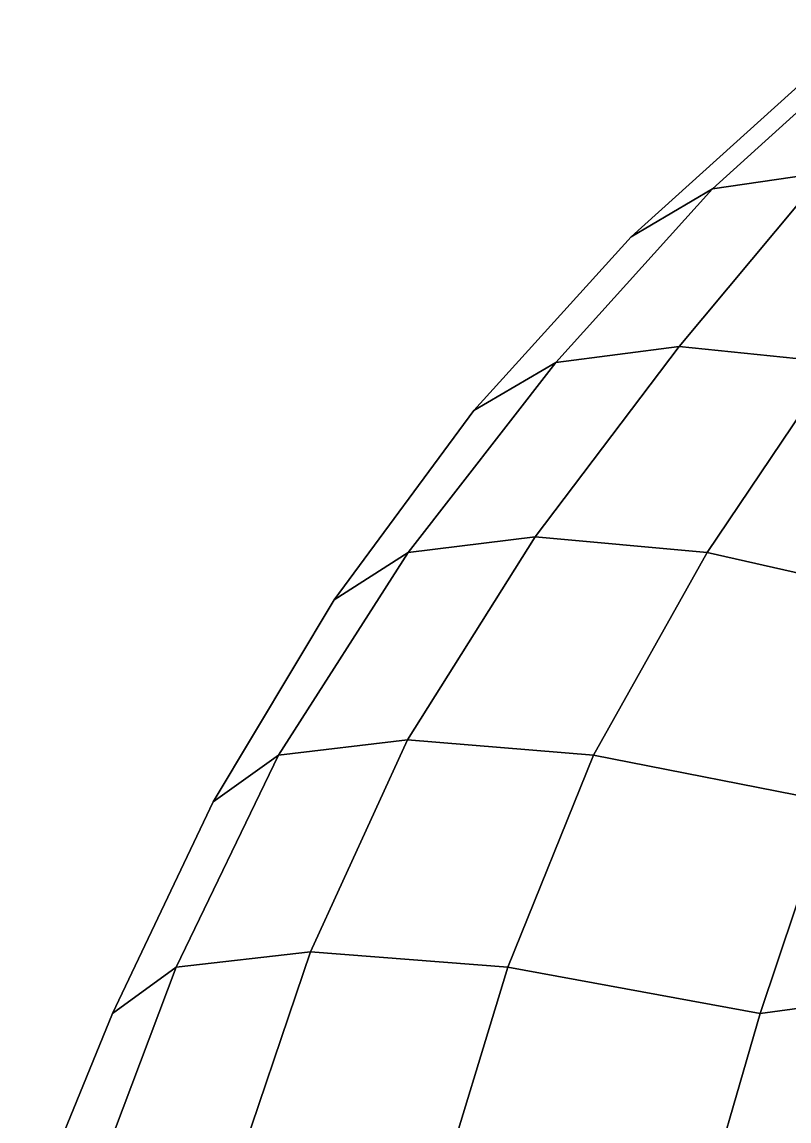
# Model space of a CAD drawing. Header units: metres. Extents: x -101 to 101, y 6 to 129.
# Drawn here: x -96.18 to -64.12, y 62.77 to 108.69 of the extents above; entities that cross this region are included whole.
import ezdxf

# ---------------------------------------------------------------- set-up
doc = ezdxf.new("R2010")
doc.units = ezdxf.units.M

msp = doc.modelspace()

# ---------------------------------------------------------------- linework, layer by layer
at = {"layer": 'layer1', "color": 1}
for points in [[(-56.12992, 108.68871, 23.24977), (-60.28256, 108.08267, 11.82482), (-67.31575, 101.7218, 13.0348), (-62.63633, 102.39392, 25.94481)], [(-60.28256, 108.08266, -11.82483), (-56.12992, 108.68871, -23.24978), (-62.63633, 102.39392, -25.94482), (-67.31575, 101.7218, -13.03481)], [(-60.28256, 108.08267, 11.82482), (-63.44139, 106.26453), (-70.71068, 99.70544), (-67.31575, 101.7218, 13.0348)], [(-63.44139, 106.26453), (-60.28256, 108.08266, -11.82483), (-67.31575, 101.7218, -13.03481), (-70.71068, 99.70544)], [(-62.63633, 102.39392, 25.94481), (-67.31575, 101.7218, 13.0348), (-73.8604, 94.45861, 14.09584), (-68.71402, 95.12598, 28.46228)], [(-67.31575, 101.7218, -13.03481), (-62.63633, 102.39392, -25.94482), (-68.71403, 95.12598, -28.46228), (-73.8604, 94.45862, -14.09584)], [(-62.63633, 102.39392, -25.94482), (-56.81642, 101.7218, -38.38242), (-62.19445, 94.45861, -42.25992), (-68.71403, 95.12598, -28.46228)], [(-56.81642, 101.7218, 38.38242), (-62.63633, 102.39392, 25.94481), (-68.71402, 95.12598, 28.46228), (-62.19445, 94.45862, 42.25992)], [(-67.31575, 101.7218, 13.0348), (-70.71068, 99.70544), (-77.28591, 92.4565), (-73.8604, 94.45861, 14.09584)], [(-70.71068, 99.70544), (-67.31575, 101.7218, -13.03481), (-73.8604, 94.45862, -14.09584), (-77.28591, 92.4565)], [(-68.71402, 95.12598, 28.46228), (-73.8604, 94.45861, 14.09584), (-80.03452, 86.51891, 15.47789), (-74.72855, 87.17583, 30.95358)], [(-73.8604, 94.45862, -14.09584), (-68.71403, 95.12598, -28.46228), (-74.72855, 87.17583, -30.95358), (-80.03452, 86.51891, -15.4779)], [(-62.19445, 94.45862, 42.25992), (-68.71402, 95.12598, 28.46228), (-74.72855, 87.17583, 30.95358), (-67.53748, 86.51891, 45.64843)], [(-68.71403, 95.12598, -28.46228), (-62.19445, 94.45861, -42.25992), (-67.53748, 86.51891, -45.64843), (-74.72855, 87.17583, -30.95358)], [(-77.28591, 92.4565), (-73.8604, 94.45862, -14.09584), (-80.03452, 86.51891, -15.4779), (-83.13286, 84.54813)], [(-73.8604, 94.45861, 14.09584), (-77.28591, 92.4565), (-83.13286, 84.54813), (-80.03452, 86.51891, 15.47789)], [(-54.64939, 92.4565, 54.64938), (-62.19445, 94.45862, 42.25992), (-67.53748, 86.51891, 45.64843), (-58.78381, 84.54813, 58.78381)], [(-62.19445, 94.45861, -42.25992), (-54.64939, 92.4565, -54.64939), (-58.78381, 84.54813, -58.78381), (-67.53748, 86.51891, -45.64843)], [(-80.03452, 86.51891, -15.4779), (-74.72855, 87.17583, -30.95358), (-80.06727, 78.69375, -33.16495), (-85.45311, 78.04726, -16.77247)], [(-74.72855, 87.17583, 30.95358), (-80.03452, 86.51891, 15.47789), (-85.4531, 78.04726, 16.77247), (-80.06726, 78.69375, 33.16495)], [(-74.72855, 87.17583, -30.95358), (-67.53748, 86.51891, -45.64843), (-72.28439, 78.04727, -48.56454), (-80.06727, 78.69375, -33.16495)], [(-67.53748, 86.51891, 45.64843), (-74.72855, 87.17583, 30.95358), (-80.06726, 78.69375, 33.16495), (-72.2844, 78.04726, 48.56454)], [(-80.03452, 86.51891, 15.47789), (-83.13286, 84.54813), (-88.18804, 76.10783), (-85.4531, 78.04726, 16.77247)], [(-83.13286, 84.54813), (-80.03452, 86.51891, -15.4779), (-85.45311, 78.04726, -16.77247), (-88.18804, 76.10783)], [(-58.78381, 84.54813, 58.78381), (-67.53748, 86.51891, 45.64843), (-72.2844, 78.04726, 48.56454), (-62.35836, 76.10783, 62.35836)], [(-67.53748, 86.51891, -45.64843), (-58.78381, 84.54813, -58.78381), (-62.35836, 76.10783, -62.35836), (-72.28439, 78.04727, -48.56454)], [(-85.45311, 78.04726, -16.77247), (-80.06727, 78.69375, -33.16495), (-84.11749, 69.83003, -34.84261), (-89.73115, 69.1883, -17.57107)], [(-80.06726, 78.69375, 33.16495), (-85.4531, 78.04726, 16.77247), (-89.73114, 69.1883, 17.57107), (-84.11749, 69.83003, 34.84261)], [(-72.2844, 78.04726, 48.56454), (-80.06726, 78.69375, 33.16495), (-84.11749, 69.83003, 34.84261), (-75.87412, 69.1883, 51.02488)], [(-80.06727, 78.69375, -33.16495), (-72.28439, 78.04727, -48.56454), (-75.87412, 69.1883, -51.02488), (-84.11749, 69.83003, -34.84261)], [(-85.4531, 78.04726, 16.77247), (-88.18804, 76.10783), (-92.38795, 67.26311), (-89.73114, 69.1883, 17.57107)], [(-88.18804, 76.10783), (-85.45311, 78.04726, -16.77247), (-89.73115, 69.1883, -17.57107), (-92.38795, 67.26311)], [(-72.28439, 78.04727, -48.56454), (-62.35836, 76.10783, -62.35836), (-65.32815, 67.26311, -65.32815), (-75.87412, 69.1883, -51.02488)], [(-62.35836, 76.10783, 62.35836), (-72.2844, 78.04726, 48.56454), (-75.87412, 69.1883, 51.02488), (-65.32815, 67.26311, 65.32815)], [(-48.56454, 78.04726, 72.28439), (-62.35836, 76.10783, 62.35836), (-65.32815, 67.26311, 65.32815), (-51.02488, 69.1883, 75.87412)], [(-62.35836, 76.10783, -62.35836), (-48.56454, 78.04726, -72.2844), (-51.02488, 69.1883, -75.87412), (-65.32815, 67.26311, -65.32815)], [(-84.11749, 69.83003, 34.84261), (-89.73114, 69.1883, 17.57107), (-93.43353, 59.36755, 18.10493), (-87.50484, 59.82972, 36.2457)], [(-89.73115, 69.1883, -17.57107), (-84.11749, 69.83003, -34.84261), (-87.50484, 59.82972, -36.2457), (-93.43353, 59.36755, -18.10494)], [(-75.87412, 69.1883, 51.02488), (-84.11749, 69.83003, 34.84261), (-87.50484, 59.82972, 36.2457), (-78.86961, 59.36755, 53.26536)], [(-84.11749, 69.83003, -34.84261), (-75.87412, 69.1883, -51.02488), (-78.8696, 59.36756, -53.26536), (-87.50484, 59.82972, -36.2457)], [(-89.73114, 69.1883, 17.57107), (-92.38795, 67.26311), (-96.17644, 57.98105), (-93.43353, 59.36755, 18.10493)], [(-92.38795, 67.26311), (-89.73115, 69.1883, -17.57107), (-93.43353, 59.36755, -18.10494), (-96.17644, 57.98105)], [(-65.32815, 67.26311, 65.32815), (-75.87412, 69.1883, 51.02488), (-78.86961, 59.36755, 53.26536), (-68.007, 57.98105, 68.007)], [(-75.87412, 69.1883, -51.02488), (-65.32815, 67.26311, -65.32815), (-68.007, 57.98105, -68.007), (-78.8696, 59.36756, -53.26536)], [(-51.02488, 69.1883, 75.87412), (-65.32815, 67.26311, 65.32815), (-68.007, 57.98105, 68.007), (-53.26536, 59.36755, 78.86961)], [(-65.32815, 67.26311, -65.32815), (-51.02488, 69.1883, -75.87412), (-53.26535, 59.36755, -78.86961), (-68.007, 57.98105, -68.007)]]:
    msp.add_3dface(points, dxfattribs=at)

doc.saveas('drawing.dxf')
